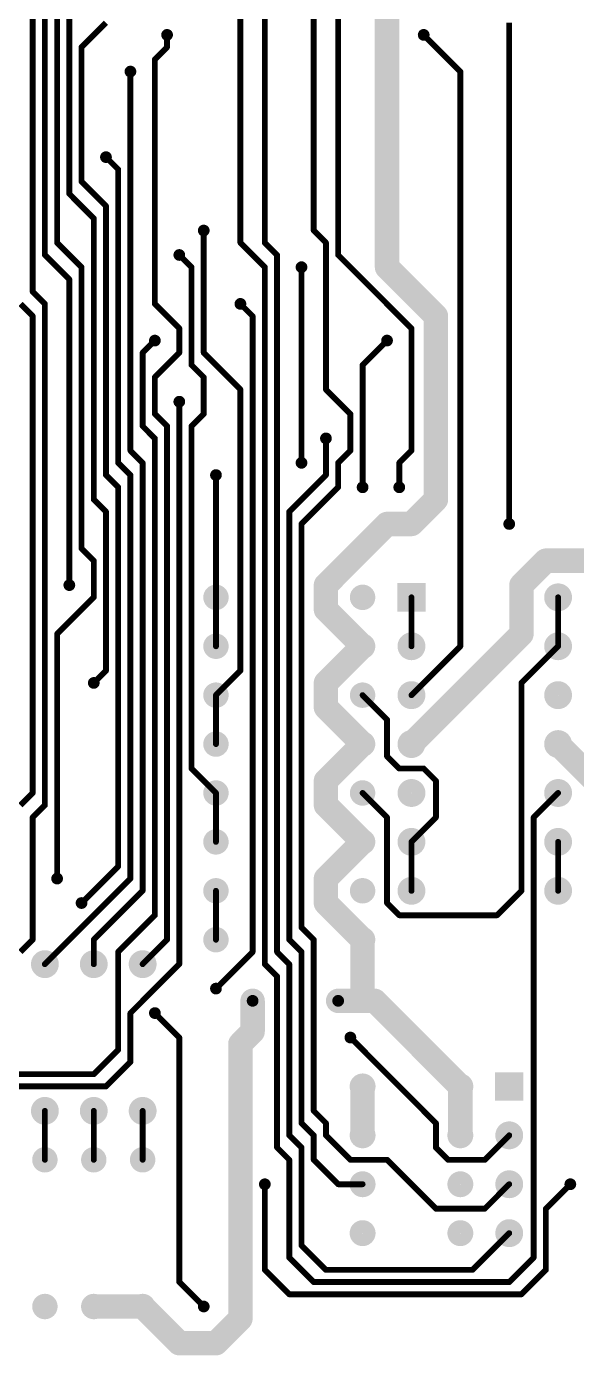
# Model space of a CAD drawing. Extents: x 0.24 to 7.39, y 0.21 to 4.62.
# Drawn here: x 2.808 to 3.933, y 0.271 to 2.988 of the extents above; entities that cross this region are included whole.
import ezdxf

# ---------------------------------------------------------------- set-up
doc = ezdxf.new("R2010")
doc.units = 0

msp = doc.modelspace()

# ---------------------------------------------------------------- linework, layer by layer
at = {"layer": 'BOT'}
for points, const_width in [([(3.446, 2.521), (3.446, 3.721)], 0.012), ([(3.396, 2.571), (3.396, 3.696)], 0.012), ([(3.246, 3.496), (3.246, 2.546)], 0.012), ([(3.296, 2.546), (3.296, 3.396)], 0.012), ([(2.821, 3.271), (2.821, 2.446)], 0.012), ([(2.846, 3.221), (2.846, 2.521)], 0.012), ([(2.871, 2.546), (2.871, 3.171)], 0.012), ([(2.896, 2.646), (2.896, 3.121)], 0.012), ([(3.546, 2.496), (3.546, 3.071)], 0.05), ([(2.971, 2.996), (2.921, 2.946)], 0.012), ([(3.796, 1.971), (3.796, 2.996)], 0.012), ([(3.096, 2.946), (3.096, 2.971)], 0.012), ([(3.621, 2.971), (3.696, 2.896)], 0.012), ([(2.921, 2.946), (2.921, 2.671)], 0.012), ([(3.071, 2.921), (3.096, 2.946)], 0.012), ([(3.071, 2.421), (3.071, 2.921)], 0.012), ([(3.021, 2.121), (3.021, 2.896)], 0.012), ([(3.696, 2.896), (3.696, 1.721)], 0.012), ([(2.996, 2.696), (2.971, 2.721)], 0.012), ([(2.996, 2.096), (2.996, 2.696)], 0.012), ([(2.921, 2.671), (2.971, 2.621)], 0.012), ([(2.946, 2.596), (2.896, 2.646)], 0.012), ([(2.971, 2.621), (2.971, 2.071)], 0.012), ([(2.946, 2.021), (2.946, 2.596)], 0.012), ([(3.171, 2.571), (3.171, 2.321)], 0.012), ([(3.421, 2.546), (3.396, 2.571)], 0.012), ([(2.846, 2.521), (2.896, 2.471)], 0.012), ([(2.921, 2.496), (2.871, 2.546)], 0.012), ([(3.146, 2.496), (3.121, 2.521)], 0.012), ([(3.246, 2.546), (3.296, 2.496)], 0.012), ([(3.321, 2.521), (3.296, 2.546)], 0.012), ([(3.321, 1.096), (3.321, 2.521)], 0.012), ([(3.421, 2.246), (3.421, 2.546)], 0.012), ([(3.596, 2.371), (3.446, 2.521)], 0.012), ([(2.921, 1.921), (2.921, 2.496)], 0.012), ([(3.146, 2.296), (3.146, 2.496)], 0.012), ([(3.296, 2.496), (3.296, 1.071)], 0.012), ([(3.371, 2.496), (3.371, 2.096)], 0.012), ([(3.646, 2.396), (3.546, 2.496)], 0.05), ([(2.896, 2.471), (2.896, 1.846)], 0.012), ([(2.821, 2.446), (2.846, 2.421)], 0.012), ([(2.821, 2.396), (2.796, 2.421)], 0.012), ([(2.846, 2.421), (2.846, 1.396)], 0.012), ([(3.121, 2.371), (3.071, 2.421)], 0.012), ([(3.246, 2.421), (3.271, 2.396)], 0.012), ([(3.646, 2.021), (3.646, 2.396)], 0.05), ([(2.821, 1.421), (2.821, 2.396)], 0.012), ([(3.271, 2.396), (3.271, 1.096)], 0.012), ([(3.121, 2.321), (3.121, 2.371)], 0.012), ([(3.596, 2.121), (3.596, 2.371)], 0.012), ([(3.046, 2.321), (3.071, 2.346)], 0.012), ([(3.546, 2.346), (3.496, 2.296)], 0.012), ([(3.046, 2.171), (3.046, 2.321)], 0.012), ([(3.071, 2.271), (3.121, 2.321)], 0.012), ([(3.171, 2.321), (3.246, 2.246)], 0.012), ([(3.171, 2.271), (3.146, 2.296)], 0.012), ([(3.496, 2.296), (3.496, 2.046)], 0.012), ([(3.071, 2.196), (3.071, 2.271)], 0.012), ([(3.171, 2.196), (3.171, 2.271)], 0.012), ([(3.246, 2.246), (3.246, 1.671)], 0.012), ([(3.471, 2.196), (3.421, 2.246)], 0.012), ([(3.096, 2.171), (3.071, 2.196)], 0.012), ([(3.121, 2.221), (3.121, 1.071)], 0.012), ([(3.146, 2.171), (3.171, 2.196)], 0.012), ([(3.471, 2.121), (3.471, 2.196)], 0.012), ([(3.071, 2.146), (3.046, 2.171)], 0.012), ([(3.096, 1.121), (3.096, 2.171)], 0.012), ([(3.146, 1.471), (3.146, 2.171)], 0.012), ([(3.071, 1.171), (3.071, 2.146)], 0.012), ([(3.421, 2.071), (3.421, 2.146)], 0.012), ([(3.046, 2.096), (3.021, 2.121)], 0.012), ([(3.446, 2.096), (3.471, 2.121)], 0.012), ([(3.571, 2.096), (3.596, 2.121)], 0.012), ([(3.021, 2.071), (2.996, 2.096)], 0.012), ([(3.046, 1.221), (3.046, 2.096)], 0.012), ([(3.446, 2.046), (3.446, 2.096)], 0.012), ([(3.571, 2.046), (3.571, 2.096)], 0.012), ([(2.971, 2.071), (2.996, 2.046)], 0.012), ([(3.021, 1.246), (3.021, 2.071)], 0.012), ([(3.196, 1.821), (3.196, 2.071)], 0.012), ([(3.346, 1.996), (3.421, 2.071)], 0.012), ([(2.996, 2.046), (2.996, 1.271)], 0.012), ([(3.371, 1.971), (3.446, 2.046)], 0.012), ([(3.596, 1.971), (3.646, 2.021)], 0.05), ([(2.971, 1.996), (2.946, 2.021)], 0.012), ([(2.971, 1.671), (2.971, 1.996)], 0.012), ([(3.346, 1.121), (3.346, 1.996)], 0.012), ([(3.421, 1.846), (3.546, 1.971)], 0.05), ([(3.546, 1.971), (3.596, 1.971)], 0.05), ([(3.371, 1.146), (3.371, 1.971)], 0.012), ([(2.946, 1.896), (2.921, 1.921)], 0.012), ([(2.946, 1.821), (2.946, 1.896)], 0.012), ([(3.821, 1.846), (3.871, 1.896)], 0.05), ([(3.871, 1.896), (4.571, 1.896)], 0.05), ([(3.421, 1.796), (3.421, 1.846)], 0.05), ([(3.821, 1.746), (3.821, 1.846)], 0.05), ([(2.871, 1.746), (2.946, 1.821)], 0.012), ([(3.196, 1.721), (3.196, 1.821)], 0.012), ([(3.496, 1.721), (3.421, 1.796)], 0.05), ([(3.596, 1.721), (3.596, 1.821)], 0.012), ([(3.896, 1.721), (3.896, 1.821)], 0.012), ([(3.596, 1.521), (3.821, 1.746)], 0.05), ([(2.871, 1.246), (2.871, 1.746)], 0.012), ([(3.496, 1.721), (3.421, 1.646)], 0.05), ([(3.696, 1.721), (3.596, 1.621)], 0.012), ([(3.896, 1.721), (3.821, 1.646)], 0.012), ([(2.946, 1.646), (2.971, 1.671)], 0.012), ([(3.246, 1.671), (3.196, 1.621)], 0.012), ([(3.421, 1.646), (3.421, 1.596)], 0.05), ([(3.821, 1.646), (3.821, 1.221)], 0.012), ([(3.196, 1.521), (3.196, 1.621)], 0.012), ([(3.421, 1.596), (3.496, 1.521)], 0.05), ([(3.496, 1.621), (3.546, 1.571)], 0.012), ([(3.546, 1.571), (3.546, 1.496)], 0.012), ([(3.496, 1.521), (3.421, 1.446)], 0.05), ([(4.021, 1.396), (3.896, 1.521)], 0.05), ([(3.546, 1.496), (3.571, 1.471)], 0.012), ([(3.196, 1.421), (3.146, 1.471)], 0.012), ([(3.421, 1.446), (3.421, 1.396)], 0.05), ([(3.571, 1.471), (3.621, 1.471)], 0.012), ([(3.621, 1.471), (3.646, 1.446)], 0.012), ([(3.646, 1.446), (3.646, 1.371)], 0.012), ([(2.796, 1.396), (2.821, 1.421)], 0.012), ([(3.196, 1.321), (3.196, 1.421)], 0.012), ([(3.421, 1.396), (3.496, 1.321)], 0.05), ([(3.546, 1.371), (3.496, 1.421)], 0.012), ([(3.846, 1.371), (3.896, 1.421)], 0.012), ([(2.846, 1.396), (2.821, 1.371)], 0.012), ([(2.821, 1.371), (2.821, 1.121)], 0.012), ([(3.546, 1.196), (3.546, 1.371)], 0.012), ([(3.646, 1.371), (3.596, 1.321)], 0.012), ([(3.846, 0.471), (3.846, 1.371)], 0.012), ([(3.496, 1.321), (3.421, 1.246)], 0.05), ([(3.596, 1.221), (3.596, 1.321)], 0.012), ([(3.896, 1.221), (3.896, 1.321)], 0.012), ([(2.996, 1.271), (2.921, 1.196)], 0.012), ([(2.846, 1.071), (3.021, 1.246)], 0.012), ([(3.421, 1.246), (3.421, 1.196)], 0.05), ([(2.946, 1.121), (3.046, 1.221)], 0.012), ([(3.196, 1.121), (3.196, 1.221)], 0.012), ([(3.821, 1.221), (3.771, 1.171)], 0.012), ([(3.421, 1.196), (3.496, 1.121)], 0.05), ([(3.571, 1.171), (3.546, 1.196)], 0.012), ([(2.996, 1.096), (3.071, 1.171)], 0.012), ([(3.771, 1.171), (3.571, 1.171)], 0.012), ([(3.396, 1.121), (3.371, 1.146)], 0.012), ([(3.496, 1.121), (3.496, 0.996)], 0.05), ([(3.496, 1.121), (3.496, 0.996)], 0.05), ([(2.821, 1.121), (2.796, 1.096)], 0.012), ([(2.946, 1.071), (2.946, 1.121)], 0.012), ([(3.046, 1.071), (3.096, 1.121)], 0.012), ([(3.371, 1.096), (3.346, 1.121)], 0.012), ([(3.396, 0.771), (3.396, 1.121)], 0.012), ([(2.996, 0.896), (2.996, 1.096)], 0.012), ([(3.271, 1.096), (3.196, 1.021)], 0.012), ([(3.346, 1.071), (3.321, 1.096)], 0.012), ([(3.371, 0.746), (3.371, 1.096)], 0.012), ([(3.121, 1.071), (3.021, 0.971)], 0.012), ([(3.296, 1.071), (3.321, 1.046)], 0.012), ([(3.346, 0.721), (3.346, 1.071)], 0.012), ([(3.321, 1.046), (3.321, 0.696)], 0.012), ([(3.271, 0.933), (3.271, 0.996)], 0.05), ([(3.496, 0.996), (3.446, 0.996)], 0.05), ([(3.496, 0.996), (3.521, 0.996)], 0.05), ([(3.521, 0.996), (3.696, 0.821)], 0.05), ([(3.021, 0.971), (3.021, 0.871)], 0.012), ([(3.121, 0.921), (3.071, 0.971)], 0.012), ([(3.246, 0.908), (3.271, 0.933)], 0.05), ([(3.121, 0.421), (3.121, 0.921)], 0.012), ([(3.246, 0.346), (3.246, 0.908)], 0.05), ([(3.646, 0.746), (3.471, 0.921)], 0.012), ([(2.946, 0.846), (2.996, 0.896)], 0.012), ([(3.021, 0.871), (2.971, 0.821)], 0.012), ([(2.771, 0.846), (2.946, 0.846)], 0.012), ([(3.496, 0.721), (3.496, 0.821)], 0.05), ([(3.696, 0.721), (3.696, 0.821)], 0.05), ([(2.971, 0.821), (2.696, 0.821)], 0.012), ([(2.846, 0.671), (2.846, 0.771)], 0.012), ([(2.946, 0.671), (2.946, 0.771)], 0.012), ([(3.046, 0.671), (3.046, 0.771)], 0.012), ([(3.421, 0.746), (3.396, 0.771)], 0.012), ([(3.396, 0.721), (3.371, 0.746)], 0.012), ([(3.421, 0.721), (3.421, 0.746)], 0.012), ([(3.646, 0.696), (3.646, 0.746)], 0.012), ([(3.371, 0.696), (3.346, 0.721)], 0.012), ([(3.396, 0.671), (3.396, 0.721)], 0.012), ([(3.471, 0.671), (3.421, 0.721)], 0.012), ([(3.796, 0.721), (3.746, 0.671)], 0.012), ([(3.321, 0.696), (3.346, 0.671)], 0.012), ([(3.371, 0.496), (3.371, 0.696)], 0.012), ([(3.671, 0.671), (3.646, 0.696)], 0.012), ([(3.346, 0.671), (3.346, 0.471)], 0.012), ([(3.446, 0.621), (3.396, 0.671)], 0.012), ([(3.546, 0.671), (3.471, 0.671)], 0.012), ([(3.646, 0.571), (3.546, 0.671)], 0.012), ([(3.746, 0.671), (3.671, 0.671)], 0.012), ([(3.296, 0.446), (3.296, 0.621)], 0.012), ([(3.496, 0.621), (3.446, 0.621)], 0.012), ([(3.796, 0.621), (3.746, 0.571)], 0.012), ([(3.921, 0.621), (3.871, 0.571)], 0.012), ([(3.746, 0.571), (3.646, 0.571)], 0.012), ([(3.871, 0.571), (3.871, 0.446)], 0.012), ([(3.796, 0.521), (3.721, 0.446)], 0.012), ([(3.421, 0.446), (3.371, 0.496)], 0.012), ([(3.346, 0.471), (3.396, 0.421)], 0.012), ([(3.796, 0.421), (3.846, 0.471)], 0.012), ([(3.346, 0.396), (3.296, 0.446)], 0.012), ([(3.721, 0.446), (3.421, 0.446)], 0.012), ([(3.871, 0.446), (3.821, 0.396)], 0.012), ([(3.171, 0.371), (3.121, 0.421)], 0.012), ([(3.396, 0.421), (3.796, 0.421)], 0.012), ([(2.946, 0.371), (3.046, 0.371)], 0.05), ([(3.046, 0.371), (3.121, 0.296)], 0.05), ([(3.821, 0.396), (3.346, 0.396)], 0.012), ([(3.196, 0.296), (3.246, 0.346)], 0.05), ([(3.121, 0.296), (3.196, 0.296)], 0.05)]:
    msp.add_lwpolyline(points, dxfattribs=dict(at, const_width=const_width))
for points, const_width in [([(3.09, 2.971, 1), (3.102, 2.971, 1)], 0.012), ([(3.093, 2.971, 1), (3.099, 2.971, 1)], 0.006), ([(3.615, 2.971, 1), (3.627, 2.971, 1)], 0.012), ([(3.618, 2.971, 1), (3.624, 2.971, 1)], 0.006), ([(2.918, 2.946, 1), (2.924, 2.946, 1)], 0.006), ([(2.918, 2.946, 1), (2.924, 2.946, 1)], 0.006), ([(3.093, 2.946, 1), (3.099, 2.946, 1)], 0.006), ([(3.093, 2.946, 1), (3.099, 2.946, 1)], 0.006), ([(3.015, 2.896, 1), (3.027, 2.896, 1)], 0.012), ([(3.068, 2.921, 1), (3.074, 2.921, 1)], 0.006), ([(3.068, 2.921, 1), (3.074, 2.921, 1)], 0.006), ([(3.018, 2.896, 1), (3.024, 2.896, 1)], 0.006), ([(3.693, 2.896, 1), (3.699, 2.896, 1)], 0.006), ([(3.693, 2.896, 1), (3.699, 2.896, 1)], 0.006), ([(2.965, 2.721, 1), (2.977, 2.721, 1)], 0.012), ([(2.968, 2.721, 1), (2.974, 2.721, 1)], 0.006), ([(2.993, 2.696, 1), (2.999, 2.696, 1)], 0.006), ([(2.993, 2.696, 1), (2.999, 2.696, 1)], 0.006), ([(2.918, 2.671, 1), (2.924, 2.671, 1)], 0.006), ([(2.918, 2.671, 1), (2.924, 2.671, 1)], 0.006), ([(2.893, 2.646, 1), (2.899, 2.646, 1)], 0.006), ([(2.893, 2.646, 1), (2.899, 2.646, 1)], 0.006), ([(2.968, 2.621, 1), (2.974, 2.621, 1)], 0.006), ([(2.968, 2.621, 1), (2.974, 2.621, 1)], 0.006), ([(2.943, 2.596, 1), (2.949, 2.596, 1)], 0.006), ([(2.943, 2.596, 1), (2.949, 2.596, 1)], 0.006), ([(3.165, 2.571, 1), (3.177, 2.571, 1)], 0.012), ([(3.168, 2.571, 1), (3.174, 2.571, 1)], 0.006), ([(3.393, 2.571, 1), (3.399, 2.571, 1)], 0.006), ([(3.393, 2.571, 1), (3.399, 2.571, 1)], 0.006), ([(2.843, 2.521, 1), (2.849, 2.521, 1)], 0.006), ([(2.843, 2.521, 1), (2.849, 2.521, 1)], 0.006), ([(2.868, 2.546, 1), (2.874, 2.546, 1)], 0.006), ([(2.868, 2.546, 1), (2.874, 2.546, 1)], 0.006), ([(3.115, 2.521, 1), (3.127, 2.521, 1)], 0.012), ([(3.118, 2.521, 1), (3.124, 2.521, 1)], 0.006), ([(3.243, 2.546, 1), (3.249, 2.546, 1)], 0.006), ([(3.243, 2.546, 1), (3.249, 2.546, 1)], 0.006), ([(3.293, 2.546, 1), (3.299, 2.546, 1)], 0.006), ([(3.293, 2.546, 1), (3.299, 2.546, 1)], 0.006), ([(3.318, 2.521, 1), (3.324, 2.521, 1)], 0.006), ([(3.318, 2.521, 1), (3.324, 2.521, 1)], 0.006), ([(3.418, 2.546, 1), (3.424, 2.546, 1)], 0.006), ([(3.418, 2.546, 1), (3.424, 2.546, 1)], 0.006), ([(3.443, 2.521, 1), (3.449, 2.521, 1)], 0.006), ([(3.443, 2.521, 1), (3.449, 2.521, 1)], 0.006), ([(2.918, 2.496, 1), (2.924, 2.496, 1)], 0.006), ([(2.918, 2.496, 1), (2.924, 2.496, 1)], 0.006), ([(3.143, 2.496, 1), (3.149, 2.496, 1)], 0.006), ([(3.143, 2.496, 1), (3.149, 2.496, 1)], 0.006), ([(3.293, 2.496, 1), (3.299, 2.496, 1)], 0.006), ([(3.293, 2.496, 1), (3.299, 2.496, 1)], 0.006), ([(3.365, 2.496, 1), (3.377, 2.496, 1)], 0.012), ([(3.368, 2.496, 1), (3.374, 2.496, 1)], 0.006), ([(3.5335, 2.496, 1), (3.5585, 2.496, 1)], 0.025), ([(3.5335, 2.496, 1), (3.5585, 2.496, 1)], 0.025), ([(2.893, 2.471, 1), (2.899, 2.471, 1)], 0.006), ([(2.893, 2.471, 1), (2.899, 2.471, 1)], 0.006), ([(2.818, 2.446, 1), (2.824, 2.446, 1)], 0.006), ([(2.818, 2.446, 1), (2.824, 2.446, 1)], 0.006), ([(2.843, 2.421, 1), (2.849, 2.421, 1)], 0.006), ([(2.843, 2.421, 1), (2.849, 2.421, 1)], 0.006), ([(3.068, 2.421, 1), (3.074, 2.421, 1)], 0.006), ([(3.068, 2.421, 1), (3.074, 2.421, 1)], 0.006), ([(3.24, 2.421, 1), (3.252, 2.421, 1)], 0.012), ([(3.243, 2.421, 1), (3.249, 2.421, 1)], 0.006), ([(3.6335, 2.396, 1), (3.6585, 2.396, 1)], 0.025), ([(3.6335, 2.396, 1), (3.6585, 2.396, 1)], 0.025), ([(2.818, 2.396, 1), (2.824, 2.396, 1)], 0.006), ([(2.818, 2.396, 1), (2.824, 2.396, 1)], 0.006), ([(3.268, 2.396, 1), (3.274, 2.396, 1)], 0.006), ([(3.268, 2.396, 1), (3.274, 2.396, 1)], 0.006), ([(3.118, 2.371, 1), (3.124, 2.371, 1)], 0.006), ([(3.118, 2.371, 1), (3.124, 2.371, 1)], 0.006), ([(3.593, 2.371, 1), (3.599, 2.371, 1)], 0.006), ([(3.593, 2.371, 1), (3.599, 2.371, 1)], 0.006), ([(3.065, 2.346, 1), (3.077, 2.346, 1)], 0.012), ([(3.068, 2.346, 1), (3.074, 2.346, 1)], 0.006), ([(3.54, 2.346, 1), (3.552, 2.346, 1)], 0.012), ([(3.543, 2.346, 1), (3.549, 2.346, 1)], 0.006), ([(3.043, 2.321, 1), (3.049, 2.321, 1)], 0.006), ([(3.043, 2.321, 1), (3.049, 2.321, 1)], 0.006), ([(3.118, 2.321, 1), (3.124, 2.321, 1)], 0.006), ([(3.118, 2.321, 1), (3.124, 2.321, 1)], 0.006), ([(3.168, 2.321, 1), (3.174, 2.321, 1)], 0.006), ([(3.168, 2.321, 1), (3.174, 2.321, 1)], 0.006), ([(3.143, 2.296, 1), (3.149, 2.296, 1)], 0.006), ([(3.143, 2.296, 1), (3.149, 2.296, 1)], 0.006), ([(3.493, 2.296, 1), (3.499, 2.296, 1)], 0.006), ([(3.493, 2.296, 1), (3.499, 2.296, 1)], 0.006), ([(3.068, 2.271, 1), (3.074, 2.271, 1)], 0.006), ([(3.068, 2.271, 1), (3.074, 2.271, 1)], 0.006), ([(3.168, 2.271, 1), (3.174, 2.271, 1)], 0.006), ([(3.168, 2.271, 1), (3.174, 2.271, 1)], 0.006), ([(3.115, 2.221, 1), (3.127, 2.221, 1)], 0.012), ([(3.243, 2.246, 1), (3.249, 2.246, 1)], 0.006), ([(3.243, 2.246, 1), (3.249, 2.246, 1)], 0.006), ([(3.418, 2.246, 1), (3.424, 2.246, 1)], 0.006), ([(3.418, 2.246, 1), (3.424, 2.246, 1)], 0.006), ([(3.068, 2.196, 1), (3.074, 2.196, 1)], 0.006), ([(3.068, 2.196, 1), (3.074, 2.196, 1)], 0.006), ([(3.118, 2.221, 1), (3.124, 2.221, 1)], 0.006), ([(3.168, 2.196, 1), (3.174, 2.196, 1)], 0.006), ([(3.168, 2.196, 1), (3.174, 2.196, 1)], 0.006), ([(3.468, 2.196, 1), (3.474, 2.196, 1)], 0.006), ([(3.468, 2.196, 1), (3.474, 2.196, 1)], 0.006), ([(3.043, 2.171, 1), (3.049, 2.171, 1)], 0.006), ([(3.043, 2.171, 1), (3.049, 2.171, 1)], 0.006), ([(3.093, 2.171, 1), (3.099, 2.171, 1)], 0.006), ([(3.093, 2.171, 1), (3.099, 2.171, 1)], 0.006), ([(3.143, 2.171, 1), (3.149, 2.171, 1)], 0.006), ([(3.143, 2.171, 1), (3.149, 2.171, 1)], 0.006), ([(3.068, 2.146, 1), (3.074, 2.146, 1)], 0.006), ([(3.068, 2.146, 1), (3.074, 2.146, 1)], 0.006), ([(3.415, 2.146, 1), (3.427, 2.146, 1)], 0.012), ([(3.418, 2.146, 1), (3.424, 2.146, 1)], 0.006), ([(3.018, 2.121, 1), (3.024, 2.121, 1)], 0.006), ([(3.018, 2.121, 1), (3.024, 2.121, 1)], 0.006), ([(3.468, 2.121, 1), (3.474, 2.121, 1)], 0.006), ([(3.468, 2.121, 1), (3.474, 2.121, 1)], 0.006), ([(3.593, 2.121, 1), (3.599, 2.121, 1)], 0.006), ([(3.593, 2.121, 1), (3.599, 2.121, 1)], 0.006), ([(2.993, 2.096, 1), (2.999, 2.096, 1)], 0.006), ([(2.993, 2.096, 1), (2.999, 2.096, 1)], 0.006), ([(3.043, 2.096, 1), (3.049, 2.096, 1)], 0.006), ([(3.043, 2.096, 1), (3.049, 2.096, 1)], 0.006), ([(3.365, 2.096, 1), (3.377, 2.096, 1)], 0.012), ([(3.368, 2.096, 1), (3.374, 2.096, 1)], 0.006), ([(3.443, 2.096, 1), (3.449, 2.096, 1)], 0.006), ([(3.443, 2.096, 1), (3.449, 2.096, 1)], 0.006), ([(3.568, 2.096, 1), (3.574, 2.096, 1)], 0.006), ([(3.568, 2.096, 1), (3.574, 2.096, 1)], 0.006), ([(2.968, 2.071, 1), (2.974, 2.071, 1)], 0.006), ([(2.968, 2.071, 1), (2.974, 2.071, 1)], 0.006), ([(3.018, 2.071, 1), (3.024, 2.071, 1)], 0.006), ([(3.018, 2.071, 1), (3.024, 2.071, 1)], 0.006), ([(3.19, 2.071, 1), (3.202, 2.071, 1)], 0.012), ([(3.193, 2.071, 1), (3.199, 2.071, 1)], 0.006), ([(3.418, 2.071, 1), (3.424, 2.071, 1)], 0.006), ([(3.418, 2.071, 1), (3.424, 2.071, 1)], 0.006), ([(2.993, 2.046, 1), (2.999, 2.046, 1)], 0.006), ([(2.993, 2.046, 1), (2.999, 2.046, 1)], 0.006), ([(3.443, 2.046, 1), (3.449, 2.046, 1)], 0.006), ([(3.443, 2.046, 1), (3.449, 2.046, 1)], 0.006), ([(3.49, 2.046, 1), (3.502, 2.046, 1)], 0.012), ([(3.493, 2.046, 1), (3.499, 2.046, 1)], 0.006), ([(3.565, 2.046, 1), (3.577, 2.046, 1)], 0.012), ([(3.568, 2.046, 1), (3.574, 2.046, 1)], 0.006), ([(3.6335, 2.021, 1), (3.6585, 2.021, 1)], 0.025), ([(3.6335, 2.021, 1), (3.6585, 2.021, 1)], 0.025), ([(2.943, 2.021, 1), (2.949, 2.021, 1)], 0.006), ([(2.943, 2.021, 1), (2.949, 2.021, 1)], 0.006), ([(2.968, 1.996, 1), (2.974, 1.996, 1)], 0.006), ([(2.968, 1.996, 1), (2.974, 1.996, 1)], 0.006), ([(3.343, 1.996, 1), (3.349, 1.996, 1)], 0.006), ([(3.343, 1.996, 1), (3.349, 1.996, 1)], 0.006), ([(3.5335, 1.971, 1), (3.5585, 1.971, 1)], 0.025), ([(3.5335, 1.971, 1), (3.5585, 1.971, 1)], 0.025), ([(3.5835, 1.971, 1), (3.6085, 1.971, 1)], 0.025), ([(3.5835, 1.971, 1), (3.6085, 1.971, 1)], 0.025), ([(3.368, 1.971, 1), (3.374, 1.971, 1)], 0.006), ([(3.368, 1.971, 1), (3.374, 1.971, 1)], 0.006), ([(3.79, 1.971, 1), (3.802, 1.971, 1)], 0.012), ([(3.793, 1.971, 1), (3.799, 1.971, 1)], 0.006), ([(2.918, 1.921, 1), (2.924, 1.921, 1)], 0.006), ([(2.918, 1.921, 1), (2.924, 1.921, 1)], 0.006), ([(2.943, 1.896, 1), (2.949, 1.896, 1)], 0.006), ([(2.943, 1.896, 1), (2.949, 1.896, 1)], 0.006), ([(3.8585, 1.896, 1), (3.8835, 1.896, 1)], 0.025), ([(3.8585, 1.896, 1), (3.8835, 1.896, 1)], 0.025), ([(2.89, 1.846, 1), (2.902, 1.846, 1)], 0.012), ([(2.893, 1.846, 1), (2.899, 1.846, 1)], 0.006), ([(3.4085, 1.846, 1), (3.4335, 1.846, 1)], 0.025), ([(3.4085, 1.846, 1), (3.4335, 1.846, 1)], 0.025), ([(3.8085, 1.846, 1), (3.8335, 1.846, 1)], 0.025), ([(3.8085, 1.846, 1), (3.8335, 1.846, 1)], 0.025), ([(3.882, 1.821, 1), (3.91, 1.821, 1)], 0.029), ([(2.943, 1.821, 1), (2.949, 1.821, 1)], 0.006), ([(2.943, 1.821, 1), (2.949, 1.821, 1)], 0.006), ([(3.183, 1.821, 1), (3.209, 1.821, 1)], 0.026), ([(3.193, 1.821, 1), (3.199, 1.821, 1)], 0.006), ([(3.193, 1.821, 1), (3.199, 1.821, 1)], 0.006), ([(3.4085, 1.796, 1), (3.4335, 1.796, 1)], 0.025), ([(3.4085, 1.796, 1), (3.4335, 1.796, 1)], 0.025), ([(3.483, 1.821, 1), (3.509, 1.821, 1)], 0.026), ([(3.593, 1.821, 1), (3.599, 1.821, 1)], 0.006), ([(3.893, 1.821, 1), (3.899, 1.821, 1)], 0.006), ([(3.8085, 1.746, 1), (3.8335, 1.746, 1)], 0.025), ([(3.8085, 1.746, 1), (3.8335, 1.746, 1)], 0.025), ([(2.868, 1.746, 1), (2.874, 1.746, 1)], 0.006), ([(2.868, 1.746, 1), (2.874, 1.746, 1)], 0.006), ([(3.183, 1.721, 1), (3.209, 1.721, 1)], 0.026), ([(3.483, 1.721, 1), (3.509, 1.721, 1)], 0.026), ([(3.4835, 1.721, 1), (3.5085, 1.721, 1)], 0.025), ([(3.4835, 1.721, 1), (3.5085, 1.721, 1)], 0.025), ([(3.582, 1.721, 1), (3.61, 1.721, 1)], 0.029), ([(3.882, 1.721, 1), (3.91, 1.721, 1)], 0.029), ([(3.193, 1.721, 1), (3.199, 1.721, 1)], 0.006), ([(3.593, 1.721, 1), (3.599, 1.721, 1)], 0.006), ([(3.693, 1.721, 1), (3.699, 1.721, 1)], 0.006), ([(3.693, 1.721, 1), (3.699, 1.721, 1)], 0.006), ([(3.893, 1.721, 1), (3.899, 1.721, 1)], 0.006), ([(3.893, 1.721, 1), (3.899, 1.721, 1)], 0.006), ([(2.94, 1.646, 1), (2.952, 1.646, 1)], 0.012), ([(2.968, 1.671, 1), (2.974, 1.671, 1)], 0.006), ([(2.968, 1.671, 1), (2.974, 1.671, 1)], 0.006), ([(3.243, 1.671, 1), (3.249, 1.671, 1)], 0.006), ([(3.243, 1.671, 1), (3.249, 1.671, 1)], 0.006), ([(3.4085, 1.646, 1), (3.4335, 1.646, 1)], 0.025), ([(3.4085, 1.646, 1), (3.4335, 1.646, 1)], 0.025), ([(2.943, 1.646, 1), (2.949, 1.646, 1)], 0.006), ([(3.183, 1.621, 1), (3.209, 1.621, 1)], 0.026), ([(3.483, 1.621, 1), (3.509, 1.621, 1)], 0.026), ([(3.582, 1.621, 1), (3.61, 1.621, 1)], 0.029), ([(3.818, 1.646, 1), (3.824, 1.646, 1)], 0.006), ([(3.818, 1.646, 1), (3.824, 1.646, 1)], 0.006), ([(3.882, 1.621, 1), (3.91, 1.621, 1)], 0.029), ([(3.193, 1.621, 1), (3.199, 1.621, 1)], 0.006), ([(3.193, 1.621, 1), (3.199, 1.621, 1)], 0.006), ([(3.4085, 1.596, 1), (3.4335, 1.596, 1)], 0.025), ([(3.4085, 1.596, 1), (3.4335, 1.596, 1)], 0.025), ([(3.493, 1.621, 1), (3.499, 1.621, 1)], 0.006), ([(3.593, 1.621, 1), (3.599, 1.621, 1)], 0.006), ([(3.543, 1.571, 1), (3.549, 1.571, 1)], 0.006), ([(3.543, 1.571, 1), (3.549, 1.571, 1)], 0.006), ([(3.582, 1.521, 1), (3.61, 1.521, 1)], 0.029), ([(3.882, 1.521, 1), (3.91, 1.521, 1)], 0.029), ([(3.183, 1.521, 1), (3.209, 1.521, 1)], 0.026), ([(3.193, 1.521, 1), (3.199, 1.521, 1)], 0.006), ([(3.483, 1.521, 1), (3.509, 1.521, 1)], 0.026), ([(3.4835, 1.521, 1), (3.5085, 1.521, 1)], 0.025), ([(3.4835, 1.521, 1), (3.5085, 1.521, 1)], 0.025), ([(3.5835, 1.521, 1), (3.6085, 1.521, 1)], 0.025), ([(3.8835, 1.521, 1), (3.9085, 1.521, 1)], 0.025), ([(3.543, 1.496, 1), (3.549, 1.496, 1)], 0.006), ([(3.543, 1.496, 1), (3.549, 1.496, 1)], 0.006), ([(3.143, 1.471, 1), (3.149, 1.471, 1)], 0.006), ([(3.143, 1.471, 1), (3.149, 1.471, 1)], 0.006), ([(3.4085, 1.446, 1), (3.4335, 1.446, 1)], 0.025), ([(3.4085, 1.446, 1), (3.4335, 1.446, 1)], 0.025), ([(3.568, 1.471, 1), (3.574, 1.471, 1)], 0.006), ([(3.568, 1.471, 1), (3.574, 1.471, 1)], 0.006), ([(3.618, 1.471, 1), (3.624, 1.471, 1)], 0.006), ([(3.618, 1.471, 1), (3.624, 1.471, 1)], 0.006), ([(3.183, 1.421, 1), (3.209, 1.421, 1)], 0.026), ([(3.483, 1.421, 1), (3.509, 1.421, 1)], 0.026), ([(3.582, 1.421, 1), (3.61, 1.421, 1)], 0.029), ([(3.643, 1.446, 1), (3.649, 1.446, 1)], 0.006), ([(3.643, 1.446, 1), (3.649, 1.446, 1)], 0.006), ([(3.882, 1.421, 1), (3.91, 1.421, 1)], 0.029), ([(2.818, 1.421, 1), (2.824, 1.421, 1)], 0.006), ([(2.818, 1.421, 1), (2.824, 1.421, 1)], 0.006), ([(3.193, 1.421, 1), (3.199, 1.421, 1)], 0.006), ([(3.193, 1.421, 1), (3.199, 1.421, 1)], 0.006), ([(3.4085, 1.396, 1), (3.4335, 1.396, 1)], 0.025), ([(3.4085, 1.396, 1), (3.4335, 1.396, 1)], 0.025), ([(3.493, 1.421, 1), (3.499, 1.421, 1)], 0.006), ([(3.893, 1.421, 1), (3.899, 1.421, 1)], 0.006), ([(2.843, 1.396, 1), (2.849, 1.396, 1)], 0.006), ([(2.843, 1.396, 1), (2.849, 1.396, 1)], 0.006), ([(2.818, 1.371, 1), (2.824, 1.371, 1)], 0.006), ([(2.818, 1.371, 1), (2.824, 1.371, 1)], 0.006), ([(3.543, 1.371, 1), (3.549, 1.371, 1)], 0.006), ([(3.543, 1.371, 1), (3.549, 1.371, 1)], 0.006), ([(3.643, 1.371, 1), (3.649, 1.371, 1)], 0.006), ([(3.643, 1.371, 1), (3.649, 1.371, 1)], 0.006), ([(3.843, 1.371, 1), (3.849, 1.371, 1)], 0.006), ([(3.843, 1.371, 1), (3.849, 1.371, 1)], 0.006), ([(3.183, 1.321, 1), (3.209, 1.321, 1)], 0.026), ([(3.483, 1.321, 1), (3.509, 1.321, 1)], 0.026), ([(3.4835, 1.321, 1), (3.5085, 1.321, 1)], 0.025), ([(3.4835, 1.321, 1), (3.5085, 1.321, 1)], 0.025), ([(3.582, 1.321, 1), (3.61, 1.321, 1)], 0.029), ([(3.882, 1.321, 1), (3.91, 1.321, 1)], 0.029), ([(3.193, 1.321, 1), (3.199, 1.321, 1)], 0.006), ([(3.593, 1.321, 1), (3.599, 1.321, 1)], 0.006), ([(3.593, 1.321, 1), (3.599, 1.321, 1)], 0.006), ([(3.893, 1.321, 1), (3.899, 1.321, 1)], 0.006), ([(2.993, 1.271, 1), (2.999, 1.271, 1)], 0.006), ([(2.993, 1.271, 1), (2.999, 1.271, 1)], 0.006), ([(2.865, 1.246, 1), (2.877, 1.246, 1)], 0.012), ([(2.868, 1.246, 1), (2.874, 1.246, 1)], 0.006), ([(3.018, 1.246, 1), (3.024, 1.246, 1)], 0.006), ([(3.018, 1.246, 1), (3.024, 1.246, 1)], 0.006), ([(3.4085, 1.246, 1), (3.4335, 1.246, 1)], 0.025), ([(3.4085, 1.246, 1), (3.4335, 1.246, 1)], 0.025), ([(3.043, 1.221, 1), (3.049, 1.221, 1)], 0.006), ([(3.043, 1.221, 1), (3.049, 1.221, 1)], 0.006), ([(3.183, 1.221, 1), (3.209, 1.221, 1)], 0.026), ([(3.193, 1.221, 1), (3.199, 1.221, 1)], 0.006), ([(3.483, 1.221, 1), (3.509, 1.221, 1)], 0.026), ([(3.582, 1.221, 1), (3.61, 1.221, 1)], 0.029), ([(3.593, 1.221, 1), (3.599, 1.221, 1)], 0.006), ([(3.818, 1.221, 1), (3.824, 1.221, 1)], 0.006), ([(3.818, 1.221, 1), (3.824, 1.221, 1)], 0.006), ([(3.882, 1.221, 1), (3.91, 1.221, 1)], 0.029), ([(3.893, 1.221, 1), (3.899, 1.221, 1)], 0.006), ([(2.915, 1.196, 1), (2.927, 1.196, 1)], 0.012), ([(2.918, 1.196, 1), (2.924, 1.196, 1)], 0.006), ([(3.4085, 1.196, 1), (3.4335, 1.196, 1)], 0.025), ([(3.4085, 1.196, 1), (3.4335, 1.196, 1)], 0.025), ([(3.543, 1.196, 1), (3.549, 1.196, 1)], 0.006), ([(3.543, 1.196, 1), (3.549, 1.196, 1)], 0.006), ([(3.068, 1.171, 1), (3.074, 1.171, 1)], 0.006), ([(3.068, 1.171, 1), (3.074, 1.171, 1)], 0.006), ([(3.568, 1.171, 1), (3.574, 1.171, 1)], 0.006), ([(3.568, 1.171, 1), (3.574, 1.171, 1)], 0.006), ([(3.768, 1.171, 1), (3.774, 1.171, 1)], 0.006), ([(3.768, 1.171, 1), (3.774, 1.171, 1)], 0.006), ([(3.183, 1.121, 1), (3.209, 1.121, 1)], 0.026), ([(3.368, 1.146, 1), (3.374, 1.146, 1)], 0.006), ([(3.368, 1.146, 1), (3.374, 1.146, 1)], 0.006), ([(3.483, 1.121, 1), (3.509, 1.121, 1)], 0.026), ([(3.4835, 1.121, 1), (3.5085, 1.121, 1)], 0.025), ([(3.4835, 1.121, 1), (3.5085, 1.121, 1)], 0.025), ([(3.4835, 1.121, 1), (3.5085, 1.121, 1)], 0.025), ([(2.818, 1.121, 1), (2.824, 1.121, 1)], 0.006), ([(2.818, 1.121, 1), (2.824, 1.121, 1)], 0.006), ([(2.943, 1.121, 1), (2.949, 1.121, 1)], 0.006), ([(2.943, 1.121, 1), (2.949, 1.121, 1)], 0.006), ([(3.093, 1.121, 1), (3.099, 1.121, 1)], 0.006), ([(3.093, 1.121, 1), (3.099, 1.121, 1)], 0.006), ([(3.193, 1.121, 1), (3.199, 1.121, 1)], 0.006), ([(3.343, 1.121, 1), (3.349, 1.121, 1)], 0.006), ([(3.343, 1.121, 1), (3.349, 1.121, 1)], 0.006), ([(3.393, 1.121, 1), (3.399, 1.121, 1)], 0.006), ([(3.393, 1.121, 1), (3.399, 1.121, 1)], 0.006), ([(2.832, 1.071, 1), (2.86, 1.071, 1)], 0.029), ([(2.932, 1.071, 1), (2.96, 1.071, 1)], 0.029), ([(2.993, 1.096, 1), (2.999, 1.096, 1)], 0.006), ([(2.993, 1.096, 1), (2.999, 1.096, 1)], 0.006), ([(3.032, 1.071, 1), (3.06, 1.071, 1)], 0.029), ([(3.268, 1.096, 1), (3.274, 1.096, 1)], 0.006), ([(3.268, 1.096, 1), (3.274, 1.096, 1)], 0.006), ([(3.318, 1.096, 1), (3.324, 1.096, 1)], 0.006), ([(3.318, 1.096, 1), (3.324, 1.096, 1)], 0.006), ([(3.368, 1.096, 1), (3.374, 1.096, 1)], 0.006), ([(3.368, 1.096, 1), (3.374, 1.096, 1)], 0.006), ([(2.843, 1.071, 1), (2.849, 1.071, 1)], 0.006), ([(2.943, 1.071, 1), (2.949, 1.071, 1)], 0.006), ([(3.043, 1.071, 1), (3.049, 1.071, 1)], 0.006), ([(3.118, 1.071, 1), (3.124, 1.071, 1)], 0.006), ([(3.118, 1.071, 1), (3.124, 1.071, 1)], 0.006), ([(3.293, 1.071, 1), (3.299, 1.071, 1)], 0.006), ([(3.293, 1.071, 1), (3.299, 1.071, 1)], 0.006), ([(3.343, 1.071, 1), (3.349, 1.071, 1)], 0.006), ([(3.343, 1.071, 1), (3.349, 1.071, 1)], 0.006), ([(3.19, 1.021, 1), (3.202, 1.021, 1)], 0.012), ([(3.318, 1.046, 1), (3.324, 1.046, 1)], 0.006), ([(3.318, 1.046, 1), (3.324, 1.046, 1)], 0.006), ([(3.193, 1.021, 1), (3.199, 1.021, 1)], 0.006), ([(3.2585, 0.996, 1), (3.2835, 0.996, 1)], 0.025), ([(3.265, 0.996, 1), (3.277, 0.996, 1)], 0.012), ([(3.4335, 0.996, 1), (3.4585, 0.996, 1)], 0.025), ([(3.44, 0.996, 1), (3.452, 0.996, 1)], 0.012), ([(3.4835, 0.996, 1), (3.5085, 0.996, 1)], 0.025), ([(3.4835, 0.996, 1), (3.5085, 0.996, 1)], 0.025), ([(3.4835, 0.996, 1), (3.5085, 0.996, 1)], 0.025), ([(3.4835, 0.996, 1), (3.5085, 0.996, 1)], 0.025), ([(3.5085, 0.996, 1), (3.5335, 0.996, 1)], 0.025), ([(3.5085, 0.996, 1), (3.5335, 0.996, 1)], 0.025), ([(3.065, 0.971, 1), (3.077, 0.971, 1)], 0.012), ([(3.018, 0.971, 1), (3.024, 0.971, 1)], 0.006), ([(3.018, 0.971, 1), (3.024, 0.971, 1)], 0.006), ([(3.068, 0.971, 1), (3.074, 0.971, 1)], 0.006), ([(3.2585, 0.933, 1), (3.2835, 0.933, 1)], 0.025), ([(3.2585, 0.933, 1), (3.2835, 0.933, 1)], 0.025), ([(3.118, 0.921, 1), (3.124, 0.921, 1)], 0.006), ([(3.118, 0.921, 1), (3.124, 0.921, 1)], 0.006), ([(3.2335, 0.908, 1), (3.2585, 0.908, 1)], 0.025), ([(3.2335, 0.908, 1), (3.2585, 0.908, 1)], 0.025), ([(3.465, 0.921, 1), (3.477, 0.921, 1)], 0.012), ([(3.468, 0.921, 1), (3.474, 0.921, 1)], 0.006), ([(2.993, 0.896, 1), (2.999, 0.896, 1)], 0.006), ([(2.993, 0.896, 1), (2.999, 0.896, 1)], 0.006), ([(3.018, 0.871, 1), (3.024, 0.871, 1)], 0.006), ([(3.018, 0.871, 1), (3.024, 0.871, 1)], 0.006), ([(2.943, 0.846, 1), (2.949, 0.846, 1)], 0.006), ([(2.943, 0.846, 1), (2.949, 0.846, 1)], 0.006), ([(3.483, 0.821, 1), (3.509, 0.821, 1)], 0.027), ([(3.4835, 0.821, 1), (3.5085, 0.821, 1)], 0.025), ([(3.683, 0.821, 1), (3.709, 0.821, 1)], 0.027), ([(3.6835, 0.821, 1), (3.7085, 0.821, 1)], 0.025), ([(3.6835, 0.821, 1), (3.7085, 0.821, 1)], 0.025), ([(2.968, 0.821, 1), (2.974, 0.821, 1)], 0.006), ([(2.968, 0.821, 1), (2.974, 0.821, 1)], 0.006), ([(2.832, 0.771, 1), (2.86, 0.771, 1)], 0.029), ([(2.932, 0.771, 1), (2.96, 0.771, 1)], 0.029), ([(3.032, 0.771, 1), (3.06, 0.771, 1)], 0.029), ([(2.843, 0.771, 1), (2.849, 0.771, 1)], 0.006), ([(2.943, 0.771, 1), (2.949, 0.771, 1)], 0.006), ([(3.043, 0.771, 1), (3.049, 0.771, 1)], 0.006), ([(3.393, 0.771, 1), (3.399, 0.771, 1)], 0.006), ([(3.393, 0.771, 1), (3.399, 0.771, 1)], 0.006), ([(3.368, 0.746, 1), (3.374, 0.746, 1)], 0.006), ([(3.368, 0.746, 1), (3.374, 0.746, 1)], 0.006), ([(3.418, 0.746, 1), (3.424, 0.746, 1)], 0.006), ([(3.418, 0.746, 1), (3.424, 0.746, 1)], 0.006), ([(3.483, 0.721, 1), (3.509, 0.721, 1)], 0.027), ([(3.4835, 0.721, 1), (3.5085, 0.721, 1)], 0.025), ([(3.643, 0.746, 1), (3.649, 0.746, 1)], 0.006), ([(3.643, 0.746, 1), (3.649, 0.746, 1)], 0.006), ([(3.683, 0.721, 1), (3.709, 0.721, 1)], 0.027), ([(3.6835, 0.721, 1), (3.7085, 0.721, 1)], 0.025), ([(3.782, 0.721, 1), (3.81, 0.721, 1)], 0.029), ([(3.343, 0.721, 1), (3.349, 0.721, 1)], 0.006), ([(3.343, 0.721, 1), (3.349, 0.721, 1)], 0.006), ([(3.393, 0.721, 1), (3.399, 0.721, 1)], 0.006), ([(3.393, 0.721, 1), (3.399, 0.721, 1)], 0.006), ([(3.418, 0.721, 1), (3.424, 0.721, 1)], 0.006), ([(3.418, 0.721, 1), (3.424, 0.721, 1)], 0.006), ([(3.793, 0.721, 1), (3.799, 0.721, 1)], 0.006), ([(2.833, 0.671, 1), (2.859, 0.671, 1)], 0.026), ([(2.933, 0.671, 1), (2.959, 0.671, 1)], 0.026), ([(3.033, 0.671, 1), (3.059, 0.671, 1)], 0.026), ([(3.318, 0.696, 1), (3.324, 0.696, 1)], 0.006), ([(3.318, 0.696, 1), (3.324, 0.696, 1)], 0.006), ([(3.368, 0.696, 1), (3.374, 0.696, 1)], 0.006), ([(3.368, 0.696, 1), (3.374, 0.696, 1)], 0.006), ([(3.643, 0.696, 1), (3.649, 0.696, 1)], 0.006), ([(3.643, 0.696, 1), (3.649, 0.696, 1)], 0.006), ([(2.843, 0.671, 1), (2.849, 0.671, 1)], 0.006), ([(2.943, 0.671, 1), (2.949, 0.671, 1)], 0.006), ([(3.043, 0.671, 1), (3.049, 0.671, 1)], 0.006), ([(3.343, 0.671, 1), (3.349, 0.671, 1)], 0.006), ([(3.343, 0.671, 1), (3.349, 0.671, 1)], 0.006), ([(3.393, 0.671, 1), (3.399, 0.671, 1)], 0.006), ([(3.393, 0.671, 1), (3.399, 0.671, 1)], 0.006), ([(3.468, 0.671, 1), (3.474, 0.671, 1)], 0.006), ([(3.468, 0.671, 1), (3.474, 0.671, 1)], 0.006), ([(3.543, 0.671, 1), (3.549, 0.671, 1)], 0.006), ([(3.543, 0.671, 1), (3.549, 0.671, 1)], 0.006), ([(3.668, 0.671, 1), (3.674, 0.671, 1)], 0.006), ([(3.668, 0.671, 1), (3.674, 0.671, 1)], 0.006), ([(3.743, 0.671, 1), (3.749, 0.671, 1)], 0.006), ([(3.743, 0.671, 1), (3.749, 0.671, 1)], 0.006), ([(3.29, 0.621, 1), (3.302, 0.621, 1)], 0.012), ([(3.293, 0.621, 1), (3.299, 0.621, 1)], 0.006), ([(3.443, 0.621, 1), (3.449, 0.621, 1)], 0.006), ([(3.443, 0.621, 1), (3.449, 0.621, 1)], 0.006), ([(3.483, 0.621, 1), (3.509, 0.621, 1)], 0.027), ([(3.493, 0.621, 1), (3.499, 0.621, 1)], 0.006), ([(3.683, 0.621, 1), (3.709, 0.621, 1)], 0.027), ([(3.782, 0.621, 1), (3.81, 0.621, 1)], 0.029), ([(3.793, 0.621, 1), (3.799, 0.621, 1)], 0.006), ([(3.915, 0.621, 1), (3.927, 0.621, 1)], 0.012), ([(3.918, 0.621, 1), (3.924, 0.621, 1)], 0.006), ([(3.643, 0.571, 1), (3.649, 0.571, 1)], 0.006), ([(3.643, 0.571, 1), (3.649, 0.571, 1)], 0.006), ([(3.743, 0.571, 1), (3.749, 0.571, 1)], 0.006), ([(3.743, 0.571, 1), (3.749, 0.571, 1)], 0.006), ([(3.868, 0.571, 1), (3.874, 0.571, 1)], 0.006), ([(3.868, 0.571, 1), (3.874, 0.571, 1)], 0.006), ([(3.483, 0.521, 1), (3.509, 0.521, 1)], 0.027), ([(3.683, 0.521, 1), (3.709, 0.521, 1)], 0.027), ([(3.782, 0.521, 1), (3.81, 0.521, 1)], 0.029), ([(3.793, 0.521, 1), (3.799, 0.521, 1)], 0.006), ([(3.368, 0.496, 1), (3.374, 0.496, 1)], 0.006), ([(3.368, 0.496, 1), (3.374, 0.496, 1)], 0.006), ([(3.343, 0.471, 1), (3.349, 0.471, 1)], 0.006), ([(3.343, 0.471, 1), (3.349, 0.471, 1)], 0.006), ([(3.843, 0.471, 1), (3.849, 0.471, 1)], 0.006), ([(3.843, 0.471, 1), (3.849, 0.471, 1)], 0.006), ([(3.293, 0.446, 1), (3.299, 0.446, 1)], 0.006), ([(3.293, 0.446, 1), (3.299, 0.446, 1)], 0.006), ([(3.418, 0.446, 1), (3.424, 0.446, 1)], 0.006), ([(3.418, 0.446, 1), (3.424, 0.446, 1)], 0.006), ([(3.718, 0.446, 1), (3.724, 0.446, 1)], 0.006), ([(3.718, 0.446, 1), (3.724, 0.446, 1)], 0.006), ([(3.868, 0.446, 1), (3.874, 0.446, 1)], 0.006), ([(3.868, 0.446, 1), (3.874, 0.446, 1)], 0.006), ([(3.118, 0.421, 1), (3.124, 0.421, 1)], 0.006), ([(3.118, 0.421, 1), (3.124, 0.421, 1)], 0.006), ([(3.393, 0.421, 1), (3.399, 0.421, 1)], 0.006), ([(3.393, 0.421, 1), (3.399, 0.421, 1)], 0.006), ([(3.793, 0.421, 1), (3.799, 0.421, 1)], 0.006), ([(3.793, 0.421, 1), (3.799, 0.421, 1)], 0.006), ([(2.833, 0.371, 1), (2.859, 0.371, 1)], 0.026), ([(2.933, 0.371, 1), (2.959, 0.371, 1)], 0.026), ([(2.9335, 0.371, 1), (2.9585, 0.371, 1)], 0.025), ([(3.033, 0.371, 1), (3.059, 0.371, 1)], 0.026), ([(3.0335, 0.371, 1), (3.0585, 0.371, 1)], 0.025), ([(3.0335, 0.371, 1), (3.0585, 0.371, 1)], 0.025), ([(3.165, 0.371, 1), (3.177, 0.371, 1)], 0.012), ([(3.343, 0.396, 1), (3.349, 0.396, 1)], 0.006), ([(3.343, 0.396, 1), (3.349, 0.396, 1)], 0.006), ([(3.818, 0.396, 1), (3.824, 0.396, 1)], 0.006), ([(3.818, 0.396, 1), (3.824, 0.396, 1)], 0.006), ([(3.168, 0.371, 1), (3.174, 0.371, 1)], 0.006), ([(3.2335, 0.346, 1), (3.2585, 0.346, 1)], 0.025), ([(3.2335, 0.346, 1), (3.2585, 0.346, 1)], 0.025), ([(3.1085, 0.296, 1), (3.1335, 0.296, 1)], 0.025), ([(3.1085, 0.296, 1), (3.1335, 0.296, 1)], 0.025), ([(3.1835, 0.296, 1), (3.2085, 0.296, 1)], 0.025), ([(3.1835, 0.296, 1), (3.2085, 0.296, 1)], 0.025)]:
    msp.add_lwpolyline(points, format="xyb", close=True, dxfattribs=dict(at, const_width=const_width))
for points in [[(3.567, 1.792), (3.625, 1.792), (3.567, 1.85), (3.625, 1.85)], [(3.767, 0.792), (3.825, 0.792), (3.767, 0.85), (3.825, 0.85)]]:
    msp.add_solid(points, dxfattribs=at)

doc.saveas('drawing.dxf')
